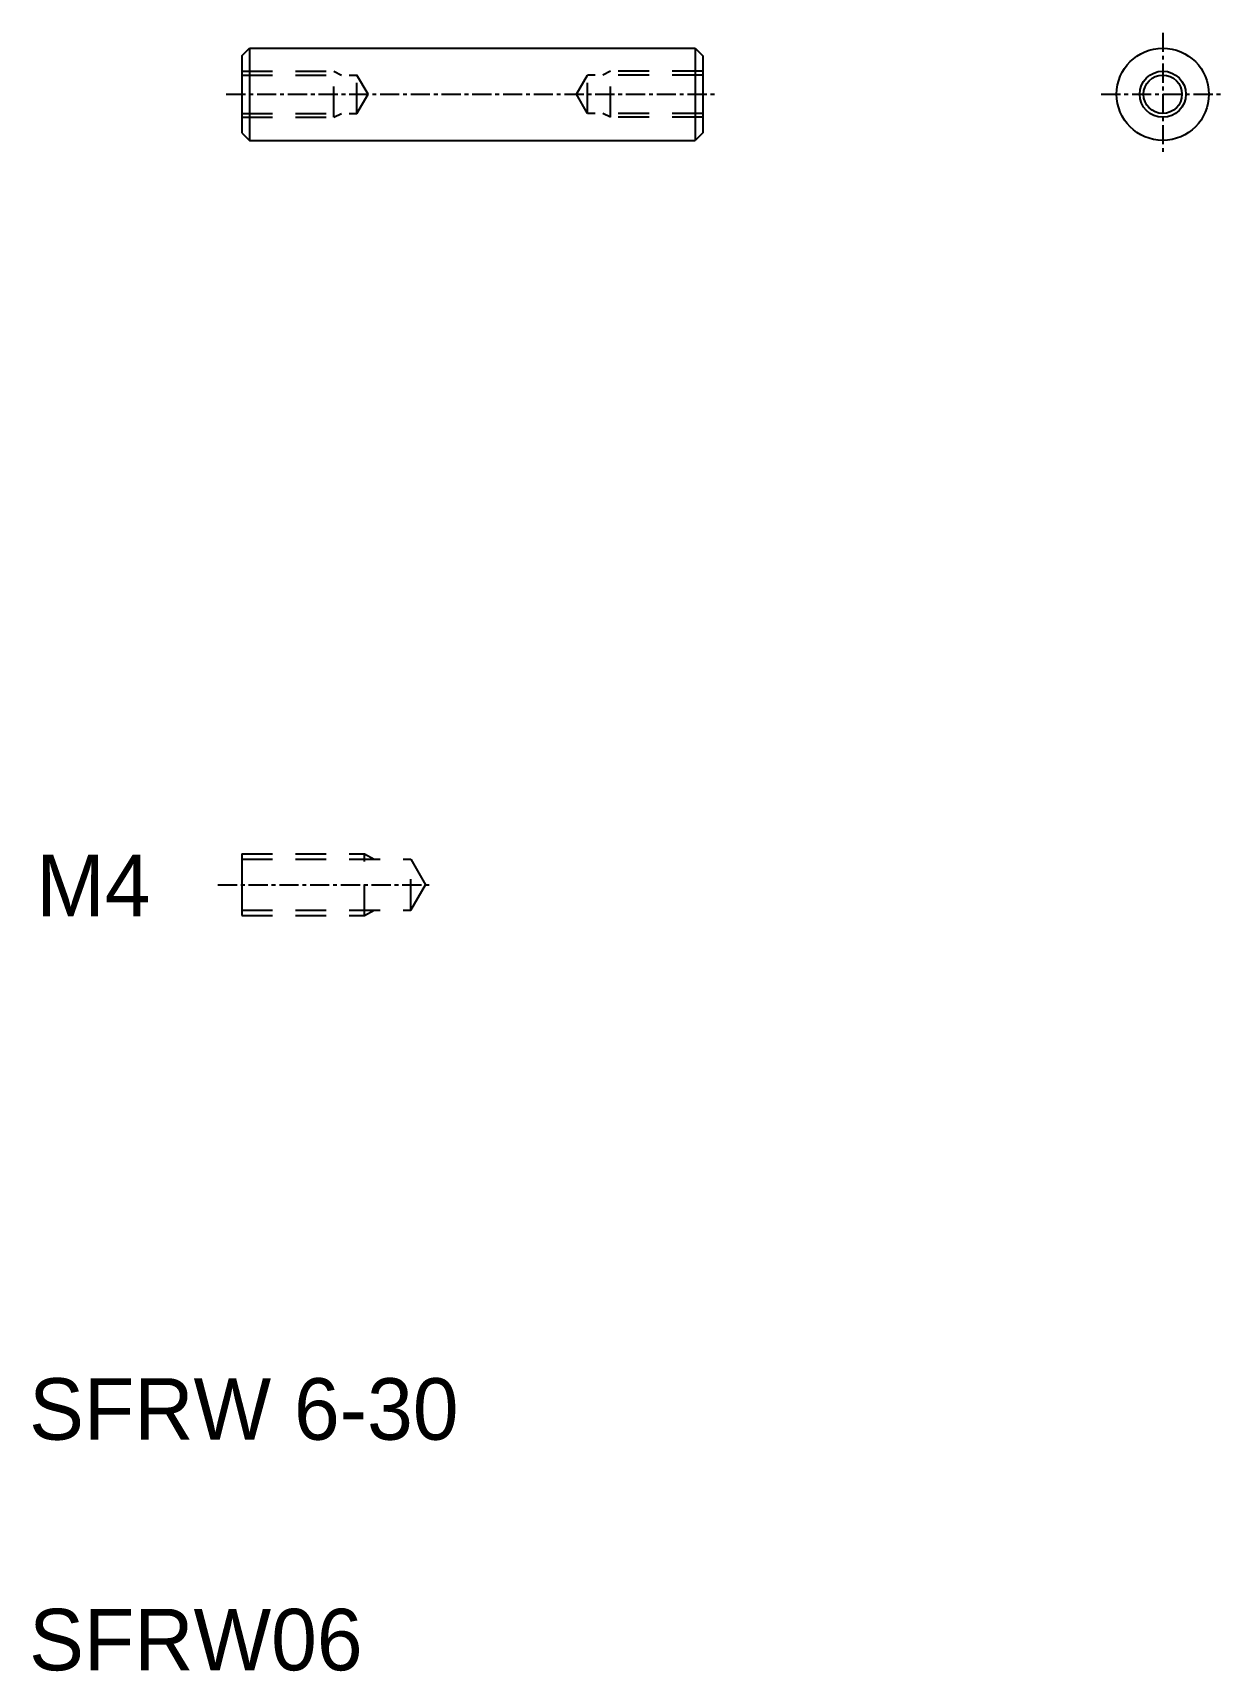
# Model space of a CAD drawing. Extents: x 65 to 142, y 76 to 182.
import ezdxf

# ---------------------------------------------------------------- set-up
doc = ezdxf.new("R2010")
doc.units = 0
doc.linetypes.add('CENTER', pattern=[2, 1.25, -0.25, 0.25, -0.25])
doc.linetypes.add('DASHED', pattern=[3.5, 2, -1.5])
doc.layers.get('0').update_dxf_attribs({"linetype": 'CONTINUOUS'})
doc.layers.add('CENTER', color=1, linetype='CENTER')

msp = doc.modelspace()

# ---------------------------------------------------------------- linework, layer by layer
at = {"color": 7, "linetype": 'CONTINUOUS'}
for p, q in [((78.22, 180.59), (78.72, 181.09)), ((78.22, 180.59), (78.22, 175.59)), ((78.72, 181.09), (107.72, 181.09)), ((78.72, 181.09), (78.72, 175.09)), ((107.72, 181.09), (107.72, 175.09)), ((107.72, 181.09), (108.22, 180.59)), ((108.22, 180.59), (108.22, 175.59)), ((78.22, 175.59), (78.72, 175.09)), ((78.72, 175.09), (107.72, 175.09)), ((108.22, 175.59), (107.72, 175.09)), ((78.22, 128.68), (78.22, 124.68))]:
    msp.add_line(p, q, dxfattribs=at)
at = {"color": 3, "linetype": 'DASHED'}
for p, q in [((78.22, 179.59), (84.22, 179.59)), ((78.22, 179.34), (85.72, 179.34)), ((84.22, 176.59), (84.22, 179.59)), ((84.22, 179.59), (84.72, 179.34)), ((86.45, 178.09), (85.72, 179.34)), ((85.72, 176.84), (85.72, 179.34)), ((100, 178.09), (100.72, 179.34)), ((108.22, 179.34), (100.72, 179.34)), ((100.72, 176.84), (100.72, 179.34)), ((102.22, 179.59), (101.72, 179.34)), ((108.22, 179.59), (102.22, 179.59)), ((102.22, 176.59), (102.22, 179.59)), ((85.72, 176.84), (86.45, 178.09)), ((100.72, 176.84), (100, 178.09)), ((78.22, 176.84), (85.72, 176.84)), ((78.22, 176.59), (84.22, 176.59)), ((84.22, 176.59), (84.72, 176.84)), ((108.22, 176.84), (100.72, 176.84)), ((102.22, 176.59), (101.72, 176.84)), ((108.22, 176.59), (102.22, 176.59)), ((78.22, 128.68), (86.22, 128.68)), ((78.22, 128.33), (89.22, 128.33)), ((86.22, 128.68), (86.83, 128.33)), ((86.22, 124.68), (86.22, 128.68)), ((89.22, 125.03), (89.22, 128.33)), ((89.22, 128.33), (90.18, 126.68)), ((89.22, 125.03), (90.18, 126.68)), ((78.22, 125.03), (89.22, 125.03)), ((86.22, 124.68), (86.83, 125.03)), ((78.22, 124.68), (86.22, 124.68))]:
    msp.add_line(p, q, dxfattribs=at)
for p, q in [((108.22, 179.34), (108.22, 179.34)), ((108.22, 178.09), (108.22, 178.09))]:
    msp.add_line(p, q)
at = {"color": 7, "linetype": 'CONTINUOUS'}
for radius in [3, 1.25]:
    msp.add_circle((138.14, 178.09), radius, dxfattribs=at)
at = {"color": 3, "linetype": 'CONTINUOUS'}
msp.add_circle((138.14, 178.09), 1.5, dxfattribs=at)
at = {"layer": 'CENTER', "color": 1, "linetype": 'CENTER'}
for p, q in [((138.14, 182.09), (138.14, 174.09)), ((77.22, 178.09), (109.22, 178.09)), ((134.14, 178.09), (142.14, 178.09)), ((76.67, 126.68), (90.62, 126.68))]:
    msp.add_line(p, q, dxfattribs=at)

# ---------------------------------------------------------------- texts
for s, p in [('M4', (64.86, 124.63)), ('SFRW 6-30', (64.39, 90.58)), ('SFRW06', (64.39, 75.58))]:
    msp.add_text(s, height=4).set_placement(p)

doc.saveas('drawing.dxf')
